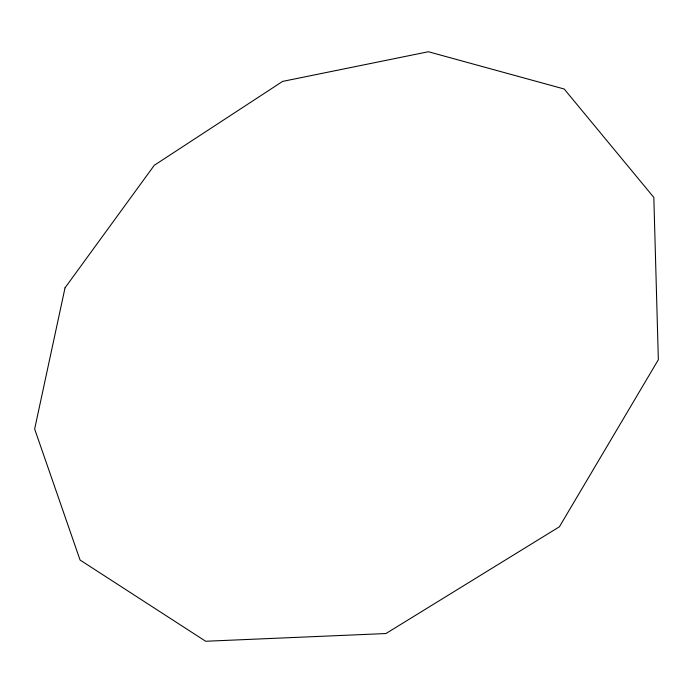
<?xml version="1.0" encoding="UTF-8"?>
<svg xmlns="http://www.w3.org/2000/svg" width="693" height="693" viewBox="0 0 693 693"><rect width="100%" height="100%" fill="white"/><g stroke="black" fill="none" stroke-linecap="round" stroke-linejoin="round"><path stroke-width="1.04" d="M65.029 287.829L34.65 429.01L80.067 560.031L205.674 641.259L385.94 633.541L559.407 526.775L658.35 359.719L653.828 197.427L564.189 89.007L428.378 51.741L282.614 81.402L154.27 165.315L65.029 287.829"/></g></svg>
